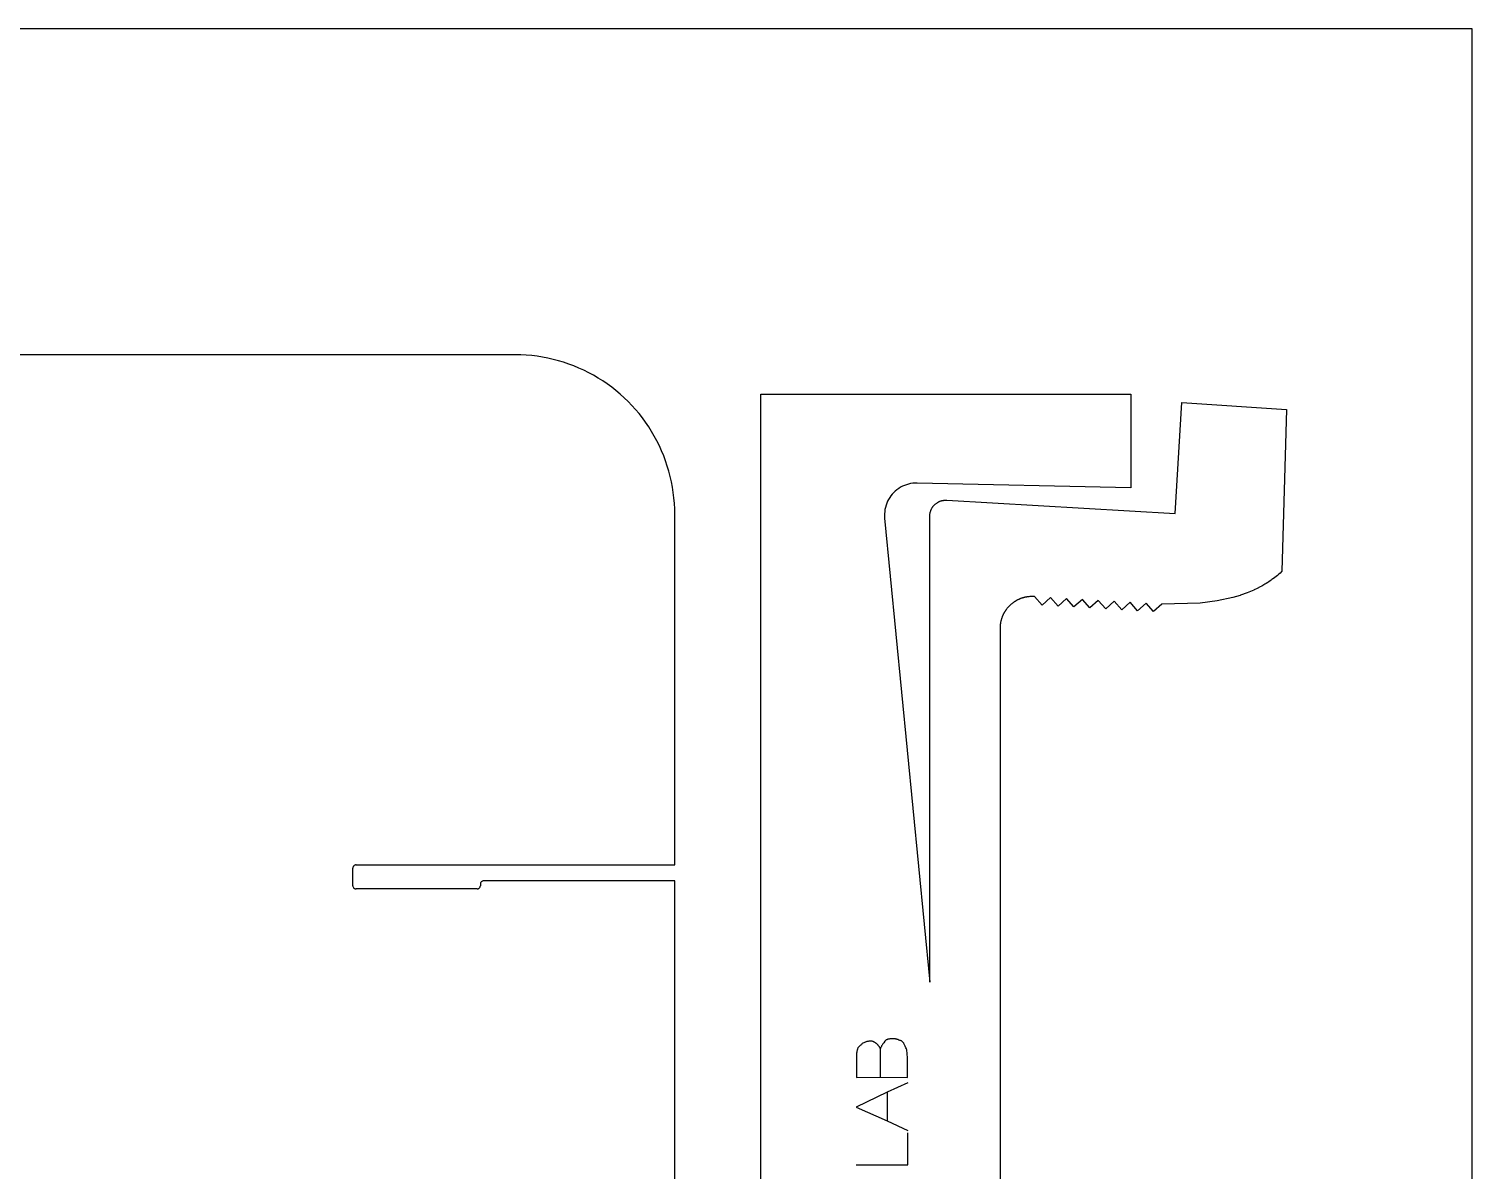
# Model space of a CAD drawing. Extents: x -180 to 180, y -71 to 71.
# Drawn here: x 89.3 to 179.9, y -0.7 to 70.9 of the extents above; entities that cross this region are included whole.
import ezdxf

# ---------------------------------------------------------------- set-up
doc = ezdxf.new("R2010")
doc.units = 0
doc.header["$MEASUREMENT"] = 0
doc.layers.get('0').update_dxf_attribs({"linetype": 'CONTINUOUS'})

msp = doc.modelspace()

# ---------------------------------------------------------------- linework, layer by layer
for p, q in [((179.908, 70.859), (-174.908, 70.859)), ((179.908, -70.859), (179.908, 70.859)), ((119.877, 50.412), (-0.123, 50.412)), ((120.218, 50.406), (119.877, 50.412)), ((120.559, 50.389), (120.218, 50.406)), ((120.9, 50.36), (120.559, 50.389)), ((121.239, 50.319), (120.9, 50.36)), ((121.576, 50.267), (121.239, 50.319)), ((121.912, 50.203), (121.576, 50.267)), ((122.245, 50.128), (121.912, 50.203)), ((122.575, 50.041), (122.245, 50.128)), ((122.902, 49.944), (122.575, 50.041)), ((123.226, 49.835), (122.902, 49.944)), ((123.546, 49.715), (123.226, 49.835)), ((123.861, 49.584), (123.546, 49.715)), ((124.172, 49.443), (123.861, 49.584)), ((124.478, 49.291), (124.172, 49.443)), ((124.778, 49.129), (124.478, 49.291)), ((125.073, 48.956), (124.778, 49.129)), ((125.362, 48.774), (125.073, 48.956)), ((125.644, 48.582), (125.362, 48.774)), ((125.919, 48.38), (125.644, 48.582)), ((126.188, 48.169), (125.919, 48.38)), ((126.449, 47.949), (126.188, 48.169)), ((126.703, 47.72), (126.449, 47.949)), ((126.948, 47.483), (126.703, 47.72)), ((127.185, 47.238), (126.948, 47.483)), ((127.414, 46.984), (127.185, 47.238)), ((135.284, -1.588), (135.284, 47.952)), ((135.284, 47.952), (158.488, 47.952)), ((158.488, 47.952), (158.488, 42.062)), ((161.281, 40.455), (161.69, 47.415)), ((161.69, 47.415), (168.258, 46.977)), ((127.634, 46.723), (127.414, 46.984)), ((127.845, 46.454), (127.634, 46.723)), ((128.047, 46.179), (127.845, 46.454)), ((168.258, 46.977), (167.974, 36.839)), ((128.239, 45.897), (128.047, 46.179)), ((128.421, 45.608), (128.239, 45.897)), ((128.594, 45.313), (128.421, 45.608)), ((128.756, 45.013), (128.594, 45.313)), ((128.908, 44.707), (128.756, 45.013)), ((129.049, 44.396), (128.908, 44.707)), ((129.18, 44.081), (129.049, 44.396)), ((129.3, 43.761), (129.18, 44.081)), ((129.408, 43.437), (129.3, 43.761)), ((129.506, 43.11), (129.408, 43.437)), ((129.593, 42.78), (129.506, 43.11)), ((129.668, 42.447), (129.593, 42.78)), ((129.732, 42.111), (129.668, 42.447)), ((129.784, 41.774), (129.732, 42.111)), ((129.825, 41.435), (129.784, 41.774)), ((143.525, 41.675), (143.44, 41.57)), ((143.617, 41.774), (143.525, 41.675)), ((143.715, 41.867), (143.617, 41.774)), ((143.82, 41.953), (143.715, 41.867)), ((143.93, 42.031), (143.82, 41.953)), ((144.045, 42.102), (143.93, 42.031)), ((144.165, 42.165), (144.045, 42.102)), ((144.288, 42.22), (144.165, 42.165)), ((144.415, 42.266), (144.288, 42.22)), ((144.545, 42.304), (144.415, 42.266)), ((144.677, 42.333), (144.545, 42.304)), ((144.811, 42.352), (144.677, 42.333)), ((144.946, 42.363), (144.811, 42.352)), ((145.081, 42.365), (144.946, 42.363)), ((158.488, 42.062), (145.081, 42.365)), ((129.854, 41.094), (129.825, 41.435)), ((129.871, 40.753), (129.854, 41.094)), ((129.877, 40.412), (129.871, 40.753)), ((143.094, 40.842), (143.066, 40.71)), ((143.131, 40.973), (143.094, 40.842)), ((143.176, 41.1), (143.131, 40.973)), ((143.23, 41.224), (143.176, 41.1)), ((143.292, 41.344), (143.23, 41.224)), ((143.362, 41.46), (143.292, 41.344)), ((143.44, 41.57), (143.362, 41.46)), ((145.983, 40.737), (145.995, 40.76)), ((145.995, 40.76), (146.007, 40.783)), ((146.007, 40.783), (146.02, 40.805)), ((146.02, 40.805), (146.033, 40.827)), ((146.033, 40.827), (146.047, 40.849)), ((146.047, 40.849), (146.061, 40.87)), ((146.061, 40.87), (146.076, 40.89)), ((146.076, 40.89), (146.092, 40.911)), ((146.092, 40.911), (146.116, 40.94)), ((146.116, 40.94), (146.141, 40.968)), ((146.141, 40.968), (146.167, 40.996)), ((146.167, 40.996), (146.193, 41.022)), ((146.193, 41.022), (146.221, 41.047)), ((146.221, 41.047), (146.249, 41.071)), ((146.249, 41.071), (146.279, 41.094)), ((146.279, 41.094), (146.31, 41.116)), ((146.31, 41.116), (146.331, 41.131)), ((146.331, 41.131), (146.353, 41.144)), ((146.353, 41.144), (146.375, 41.158)), ((146.375, 41.158), (146.397, 41.17)), ((146.397, 41.17), (146.42, 41.182)), ((146.42, 41.182), (146.443, 41.194)), ((146.443, 41.194), (146.466, 41.205)), ((146.466, 41.205), (146.489, 41.215)), ((146.489, 41.215), (146.513, 41.225)), ((146.513, 41.225), (146.537, 41.234)), ((146.537, 41.234), (146.562, 41.243)), ((146.562, 41.243), (146.586, 41.25)), ((146.586, 41.25), (146.611, 41.258)), ((146.611, 41.258), (146.636, 41.264)), ((146.636, 41.264), (146.661, 41.27)), ((146.661, 41.27), (146.686, 41.275)), ((146.686, 41.275), (146.711, 41.28)), ((146.711, 41.28), (146.737, 41.284)), ((146.737, 41.284), (146.762, 41.287)), ((146.762, 41.287), (146.787, 41.29)), ((146.787, 41.29), (146.825, 41.293)), ((146.825, 41.293), (146.863, 41.294)), ((146.863, 41.294), (146.9, 41.294)), ((146.9, 41.294), (146.938, 41.293)), ((146.938, 41.293), (161.281, 40.455)), ((129.877, 18.412), (129.877, 40.412)), ((143.047, 40.576), (143.037, 40.441)), ((143.037, 40.441), (143.037, 40.306)), ((143.037, 40.306), (143.045, 40.171)), ((143.045, 40.171), (145.879, 11.065)), ((143.066, 40.71), (143.047, 40.576)), ((145.879, 40.294), (145.88, 40.332)), ((145.879, 38.294), (145.879, 40.294)), ((145.88, 40.332), (145.882, 40.369)), ((145.882, 40.369), (145.886, 40.407)), ((145.886, 40.407), (145.891, 40.444)), ((145.891, 40.444), (145.895, 40.469)), ((145.895, 40.469), (145.9, 40.494)), ((145.9, 40.494), (145.905, 40.519)), ((145.905, 40.519), (145.911, 40.544)), ((145.911, 40.544), (145.918, 40.569)), ((145.918, 40.569), (145.925, 40.594)), ((145.925, 40.594), (145.933, 40.618)), ((145.933, 40.618), (145.942, 40.643)), ((145.942, 40.643), (145.951, 40.667)), ((145.951, 40.667), (145.961, 40.69)), ((145.961, 40.69), (145.972, 40.714)), ((145.972, 40.714), (145.983, 40.737)), ((145.879, 11.065), (145.879, 38.294)), ((167.229, 36.226), (167.161, 36.181)), ((167.288, 36.267), (167.229, 36.226)), ((167.346, 36.308), (167.288, 36.267)), ((167.411, 36.356), (167.346, 36.308)), ((167.453, 36.387), (167.411, 36.356)), ((167.536, 36.449), (167.453, 36.387)), ((167.617, 36.513), (167.536, 36.449)), ((167.697, 36.578), (167.617, 36.513)), ((167.775, 36.645), (167.697, 36.578)), ((167.853, 36.712), (167.775, 36.645)), ((167.974, 36.839), (167.853, 36.712)), ((165.35, 35.323), (164.903, 35.19)), ((165.377, 35.333), (165.35, 35.323)), ((165.797, 35.482), (165.377, 35.333)), ((166.203, 35.653), (165.797, 35.482)), ((166.229, 35.665), (166.203, 35.653)), ((166.418, 35.755), (166.229, 35.665)), ((166.605, 35.851), (166.418, 35.755)), ((166.705, 35.905), (166.605, 35.851)), ((166.838, 35.98), (166.705, 35.905)), ((166.903, 36.019), (166.838, 35.98)), ((166.985, 36.068), (166.903, 36.019)), ((167.098, 36.14), (166.985, 36.068)), ((167.161, 36.181), (167.098, 36.14)), ((150.663, 34.42), (150.648, 34.399)), ((150.678, 34.44), (150.663, 34.42)), ((150.694, 34.461), (150.678, 34.44)), ((150.709, 34.481), (150.694, 34.461)), ((150.741, 34.52), (150.709, 34.481)), ((150.773, 34.559), (150.741, 34.52)), ((150.807, 34.597), (150.773, 34.559)), ((150.841, 34.633), (150.807, 34.597)), ((150.876, 34.669), (150.841, 34.633)), ((150.912, 34.703), (150.876, 34.669)), ((150.948, 34.737), (150.912, 34.703)), ((150.986, 34.77), (150.948, 34.737)), ((151.024, 34.802), (150.986, 34.77)), ((151.064, 34.833), (151.024, 34.802)), ((151.104, 34.863), (151.064, 34.833)), ((151.146, 34.893), (151.104, 34.863)), ((151.167, 34.907), (151.146, 34.893)), ((151.188, 34.921), (151.167, 34.907)), ((151.209, 34.935), (151.188, 34.921)), ((151.231, 34.948), (151.209, 34.935)), ((151.253, 34.962), (151.231, 34.948)), ((151.275, 34.975), (151.253, 34.962)), ((151.297, 34.988), (151.275, 34.975)), ((151.319, 35), (151.297, 34.988)), ((151.342, 35.012), (151.319, 35)), ((151.364, 35.024), (151.342, 35.012)), ((151.387, 35.036), (151.364, 35.024)), ((151.41, 35.047), (151.387, 35.036)), ((151.434, 35.059), (151.41, 35.047)), ((151.457, 35.069), (151.434, 35.059)), ((151.481, 35.08), (151.457, 35.069)), ((151.504, 35.09), (151.481, 35.08)), ((151.528, 35.1), (151.504, 35.09)), ((151.552, 35.11), (151.528, 35.1)), ((151.576, 35.119), (151.552, 35.11)), ((151.6, 35.128), (151.576, 35.119)), ((151.625, 35.137), (151.6, 35.128)), ((151.649, 35.145), (151.625, 35.137)), ((151.674, 35.153), (151.649, 35.145)), ((151.698, 35.161), (151.674, 35.153)), ((151.723, 35.168), (151.698, 35.161)), ((151.748, 35.175), (151.723, 35.168)), ((151.773, 35.182), (151.748, 35.175)), ((151.798, 35.188), (151.773, 35.182)), ((151.823, 35.194), (151.798, 35.188)), ((151.848, 35.2), (151.823, 35.194)), ((151.873, 35.206), (151.848, 35.2)), ((151.898, 35.211), (151.873, 35.206)), ((151.923, 35.216), (151.898, 35.211)), ((151.948, 35.22), (151.923, 35.216)), ((151.974, 35.224), (151.948, 35.22)), ((151.999, 35.228), (151.974, 35.224)), ((152.024, 35.231), (151.999, 35.228)), ((152.049, 35.235), (152.024, 35.231)), ((152.075, 35.237), (152.049, 35.235)), ((152.1, 35.24), (152.075, 35.237)), ((152.151, 35.244), (152.1, 35.24)), ((152.201, 35.247), (152.151, 35.244)), ((152.251, 35.248), (152.201, 35.247)), ((152.301, 35.248), (152.251, 35.248)), ((152.351, 35.247), (152.301, 35.248)), ((152.401, 35.245), (152.351, 35.247)), ((152.458, 35.242), (152.401, 35.245)), ((152.928, 34.713), (152.458, 35.242)), ((153.456, 35.183), (152.928, 34.713)), ((153.926, 34.655), (153.456, 35.183)), ((154.454, 35.125), (153.926, 34.655)), ((154.924, 34.597), (154.454, 35.125)), ((155.452, 35.067), (154.924, 34.597)), ((155.922, 34.538), (155.452, 35.067)), ((156.451, 35.008), (155.922, 34.538)), ((156.921, 34.48), (156.451, 35.008)), ((157.449, 34.95), (156.921, 34.48)), ((157.919, 34.422), (157.449, 34.95)), ((158.447, 34.892), (157.919, 34.422)), ((158.917, 34.363), (158.447, 34.892)), ((159.446, 34.833), (158.917, 34.363)), ((159.916, 34.305), (159.446, 34.833)), ((160.444, 34.775), (159.916, 34.305)), ((162.841, 34.829), (160.444, 34.775)), ((163.918, 34.971), (162.841, 34.829)), ((164.903, 35.19), (163.918, 34.971)), ((150.307, 33.548), (150.3, 33.498)), ((150.311, 33.574), (150.307, 33.548)), ((150.315, 33.599), (150.311, 33.574)), ((150.32, 33.624), (150.315, 33.599)), ((150.325, 33.649), (150.32, 33.624)), ((150.33, 33.674), (150.325, 33.649)), ((150.336, 33.699), (150.33, 33.674)), ((150.341, 33.724), (150.336, 33.699)), ((150.348, 33.748), (150.341, 33.724)), ((150.354, 33.773), (150.348, 33.748)), ((150.361, 33.798), (150.354, 33.773)), ((150.368, 33.823), (150.361, 33.798)), ((150.376, 33.847), (150.368, 33.823)), ((150.384, 33.872), (150.376, 33.847)), ((150.392, 33.896), (150.384, 33.872)), ((150.401, 33.921), (150.392, 33.896)), ((150.409, 33.945), (150.401, 33.921)), ((150.418, 33.969), (150.409, 33.945)), ((150.428, 33.993), (150.418, 33.969)), ((150.438, 34.017), (150.428, 33.993)), ((150.448, 34.041), (150.438, 34.017)), ((150.458, 34.064), (150.448, 34.041)), ((150.469, 34.088), (150.458, 34.064)), ((150.48, 34.111), (150.469, 34.088)), ((150.491, 34.134), (150.48, 34.111)), ((150.503, 34.157), (150.491, 34.134)), ((150.515, 34.18), (150.503, 34.157)), ((150.527, 34.203), (150.515, 34.18)), ((150.539, 34.226), (150.527, 34.203)), ((150.552, 34.248), (150.539, 34.226)), ((150.565, 34.27), (150.552, 34.248)), ((150.578, 34.292), (150.565, 34.27)), ((150.592, 34.314), (150.578, 34.292)), ((150.605, 34.336), (150.592, 34.314)), ((150.619, 34.357), (150.605, 34.336)), ((150.634, 34.378), (150.619, 34.357)), ((150.648, 34.399), (150.634, 34.378)), ((150.285, 33.298), (150.284, 33.248)), ((150.284, 33.248), (150.284, 32.998)), ((150.284, 32.998), (150.284, 11.065)), ((150.287, 33.348), (150.285, 33.298)), ((150.29, 33.398), (150.287, 33.348)), ((150.294, 33.448), (150.29, 33.398)), ((150.3, 33.498), (150.294, 33.448)), ((109.679, 18.241), (109.677, 18.212)), ((109.677, 17.112), (109.677, 18.212)), ((109.685, 18.268), (109.679, 18.241)), ((109.695, 18.295), (109.685, 18.268)), ((109.709, 18.32), (109.695, 18.295)), ((109.726, 18.343), (109.709, 18.32)), ((109.746, 18.363), (109.726, 18.343)), ((109.769, 18.38), (109.746, 18.363)), ((109.794, 18.394), (109.769, 18.38)), ((109.821, 18.404), (109.794, 18.394)), ((109.849, 18.41), (109.821, 18.404)), ((109.877, 18.412), (109.849, 18.41)), ((109.877, 18.412), (117.477, 18.412)), ((117.477, 18.412), (129.877, 18.412)), ((117.679, 17.241), (117.677, 17.212)), ((117.677, 17.212), (117.677, 17.112)), ((117.685, 17.268), (117.679, 17.241)), ((117.695, 17.295), (117.685, 17.268)), ((117.709, 17.32), (117.695, 17.295)), ((117.726, 17.343), (117.709, 17.32)), ((117.746, 17.363), (117.726, 17.343)), ((117.769, 17.38), (117.746, 17.363)), ((117.794, 17.394), (117.769, 17.38)), ((117.821, 17.404), (117.794, 17.394)), ((117.849, 17.41), (117.821, 17.404)), ((117.877, 17.412), (117.849, 17.41)), ((129.877, 17.412), (117.877, 17.412)), ((129.877, -20.588), (129.877, 17.412)), ((109.677, 17.112), (109.679, 17.084)), ((109.679, 17.084), (109.685, 17.056)), ((109.685, 17.056), (109.695, 17.029)), ((109.695, 17.029), (109.709, 17.004)), ((109.709, 17.004), (109.726, 16.981)), ((109.726, 16.981), (109.746, 16.961)), ((109.746, 16.961), (109.769, 16.944)), ((109.769, 16.944), (109.794, 16.93)), ((109.794, 16.93), (109.821, 16.92)), ((109.821, 16.92), (109.849, 16.914)), ((109.849, 16.914), (109.877, 16.912)), ((117.477, 16.912), (109.877, 16.912)), ((117.477, 16.912), (117.505, 16.914)), ((117.505, 16.914), (117.533, 16.92)), ((117.533, 16.92), (117.56, 16.93)), ((117.56, 16.93), (117.585, 16.944)), ((117.585, 16.944), (117.608, 16.961)), ((117.608, 16.961), (117.628, 16.981)), ((117.628, 16.981), (117.645, 17.004)), ((117.645, 17.004), (117.659, 17.029)), ((117.659, 17.029), (117.669, 17.056)), ((117.669, 17.056), (117.675, 17.084)), ((117.675, 17.084), (117.677, 17.112)), ((150.284, 11.065), (150.284, -1.588)), ((141.841, 7.299), (141.674, 7.225)), ((141.865, 7.309), (141.841, 7.299)), ((141.889, 7.317), (141.865, 7.309)), ((141.921, 7.327), (141.889, 7.317)), ((141.953, 7.335), (141.921, 7.327)), ((141.986, 7.342), (141.953, 7.335)), ((142.018, 7.347), (141.986, 7.342)), ((142.05, 7.35), (142.018, 7.347)), ((142.082, 7.352), (142.05, 7.35)), ((142.108, 7.353), (142.082, 7.352)), ((142.136, 7.357), (142.108, 7.353)), ((142.164, 7.358), (142.136, 7.357)), ((142.194, 7.358), (142.164, 7.358)), ((142.22, 7.356), (142.194, 7.358)), ((142.245, 7.353), (142.22, 7.356)), ((142.27, 7.348), (142.245, 7.353)), ((142.295, 7.342), (142.27, 7.348)), ((142.319, 7.334), (142.295, 7.342)), ((142.344, 7.325), (142.319, 7.334)), ((142.368, 7.314), (142.344, 7.325)), ((142.392, 7.302), (142.368, 7.314)), ((142.416, 7.289), (142.392, 7.302)), ((142.439, 7.274), (142.416, 7.289)), ((142.463, 7.258), (142.439, 7.274)), ((142.486, 7.24), (142.463, 7.258)), ((142.985, 7.253), (142.96, 7.22)), ((143.062, 7.349), (142.985, 7.253)), ((143.127, 7.423), (143.062, 7.349)), ((143.15, 7.436), (143.127, 7.423)), ((143.175, 7.448), (143.15, 7.436)), ((143.202, 7.459), (143.175, 7.448)), ((143.231, 7.468), (143.202, 7.459)), ((143.255, 7.475), (143.231, 7.468)), ((143.282, 7.482), (143.255, 7.475)), ((143.309, 7.487), (143.282, 7.482)), ((143.338, 7.492), (143.309, 7.487)), ((143.367, 7.497), (143.338, 7.492)), ((143.399, 7.5), (143.367, 7.497)), ((143.431, 7.503), (143.399, 7.5)), ((143.465, 7.505), (143.431, 7.503)), ((143.5, 7.506), (143.465, 7.505)), ((143.537, 7.507), (143.5, 7.506)), ((143.572, 7.507), (143.537, 7.507)), ((143.604, 7.506), (143.572, 7.507)), ((143.636, 7.505), (143.604, 7.506)), ((143.666, 7.503), (143.636, 7.505)), ((143.696, 7.5), (143.666, 7.503)), ((143.725, 7.496), (143.696, 7.5)), ((143.753, 7.491), (143.725, 7.496)), ((143.78, 7.486), (143.753, 7.491)), ((143.806, 7.48), (143.78, 7.486)), ((143.831, 7.473), (143.806, 7.48)), ((143.856, 7.466), (143.831, 7.473)), ((143.885, 7.455), (143.856, 7.466)), ((143.913, 7.444), (143.885, 7.455)), ((143.939, 7.431), (143.913, 7.444)), ((143.964, 7.417), (143.939, 7.431)), ((143.992, 7.408), (143.964, 7.417)), ((144.021, 7.401), (143.992, 7.408)), ((144.049, 7.393), (144.021, 7.401)), ((144.076, 7.382), (144.049, 7.393)), ((144.102, 7.369), (144.076, 7.382)), ((144.127, 7.353), (144.102, 7.369)), ((144.15, 7.336), (144.127, 7.353)), ((144.173, 7.316), (144.15, 7.336)), ((144.194, 7.294), (144.173, 7.316)), ((144.214, 7.269), (144.194, 7.294)), ((144.229, 7.248), (144.214, 7.269)), ((144.243, 7.226), (144.229, 7.248)), ((141.276, 6.395), (141.274, 5.085)), ((141.277, 6.464), (141.276, 6.43)), ((141.276, 6.43), (141.276, 6.395)), ((141.278, 6.497), (141.277, 6.464)), ((141.28, 6.528), (141.278, 6.497)), ((141.282, 6.559), (141.28, 6.528)), ((141.284, 6.588), (141.282, 6.559)), ((141.287, 6.617), (141.284, 6.588)), ((141.29, 6.644), (141.287, 6.617)), ((141.293, 6.669), (141.29, 6.644)), ((141.298, 6.706), (141.293, 6.669)), ((141.305, 6.74), (141.298, 6.706)), ((141.312, 6.772), (141.305, 6.74)), ((141.32, 6.8), (141.312, 6.772)), ((141.335, 6.846), (141.32, 6.8)), ((141.349, 6.886), (141.335, 6.846)), ((141.362, 6.92), (141.349, 6.886)), ((141.373, 6.947), (141.362, 6.92)), ((141.419, 6.994), (141.373, 6.947)), ((141.462, 7.037), (141.419, 6.994)), ((141.504, 7.077), (141.462, 7.037)), ((141.543, 7.114), (141.504, 7.077)), ((141.579, 7.147), (141.543, 7.114)), ((141.613, 7.176), (141.579, 7.147)), ((141.645, 7.202), (141.613, 7.176)), ((141.674, 7.225), (141.645, 7.202)), ((142.508, 7.222), (142.486, 7.24)), ((142.53, 7.203), (142.508, 7.222)), ((142.551, 7.184), (142.53, 7.203)), ((142.571, 7.165), (142.551, 7.184)), ((142.591, 7.145), (142.571, 7.165)), ((142.61, 7.125), (142.591, 7.145)), ((142.629, 7.105), (142.61, 7.125)), ((142.647, 7.084), (142.629, 7.105)), ((142.664, 7.063), (142.647, 7.084)), ((142.681, 7.041), (142.664, 7.063)), ((142.697, 7.019), (142.681, 7.041)), ((142.713, 6.997), (142.697, 7.019)), ((142.728, 6.974), (142.713, 6.997)), ((142.743, 6.951), (142.728, 6.974)), ((142.756, 6.927), (142.743, 6.951)), ((142.77, 6.903), (142.756, 6.927)), ((142.798, 6.957), (142.77, 6.903)), ((142.77, 6.903), (142.772, 5.105)), ((142.827, 7.008), (142.798, 6.957)), ((142.84, 7.032), (142.827, 7.008)), ((142.854, 7.056), (142.84, 7.032)), ((142.868, 7.079), (142.854, 7.056)), ((142.881, 7.101), (142.868, 7.079)), ((142.908, 7.144), (142.881, 7.101)), ((142.934, 7.183), (142.908, 7.144)), ((142.96, 7.22), (142.934, 7.183)), ((144.257, 7.202), (144.243, 7.226)), ((144.27, 7.177), (144.257, 7.202)), ((144.334, 7.042), (144.27, 7.177)), ((144.382, 6.938), (144.334, 7.042)), ((144.408, 6.881), (144.382, 6.938)), ((144.419, 6.852), (144.408, 6.881)), ((144.429, 6.824), (144.419, 6.852)), ((144.455, 6.566), (144.429, 6.824)), ((144.481, 6.308), (144.455, 6.566)), ((144.481, 5.085), (144.481, 6.308)), ((141.274, 5.085), (142.772, 5.105)), ((142.772, 5.105), (144.481, 5.085)), ((144.501, 4.749), (143.201, 4.15)), ((143.201, 4.15), (141.254, 3.228)), ((143.201, 4.15), (143.201, 2.353)), ((141.254, 3.228), (143.201, 2.353)), ((143.201, 2.353), (144.501, 1.76)), ((144.501, -0.391), (144.501, 1.613)), ((141.254, -0.391), (144.501, -0.391))]:
    msp.add_line(p, q)

doc.saveas('drawing.dxf')
